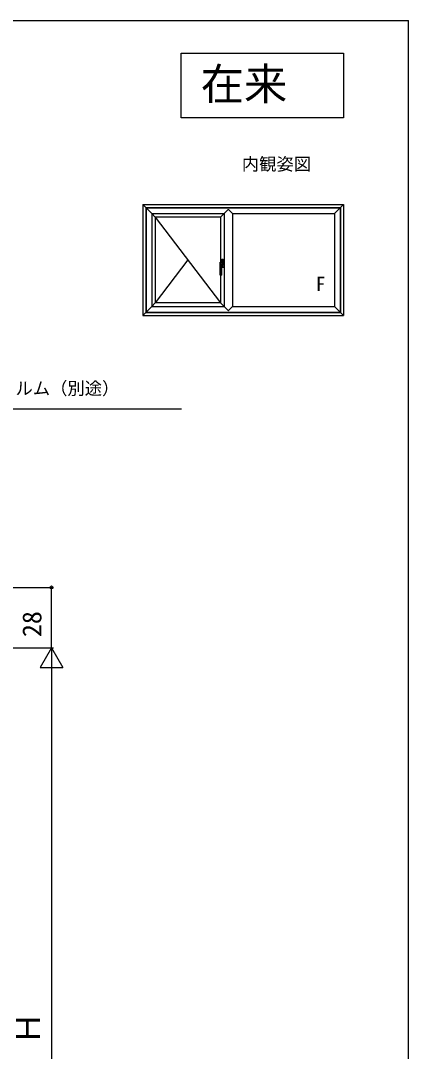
# Model space of a CAD drawing. Units: millimetres, scale not verified. Extents: x -525 to 525, y -783 to 778.
# Drawn here: x 345.7 to 525, y 270.8 to 747.3 of the extents above; entities that cross this region are included whole.
import ezdxf
from ezdxf.enums import TextEntityAlignment as Align

# ---------------------------------------------------------------- set-up
doc = ezdxf.new("R2010")
doc.units = ezdxf.units.MM
doc.header["$LTSCALE"] = 4
doc.linetypes.add('DOUBLE_CHAIN2', pattern=[12.8, 9, -1, 0.6, -0.6, 0.6, -1])
for name, color, linetype in [('0-2_USER1', 3, 'Continuous'), ('0-7_YKK_A1', 4, 'Continuous'), ('0-8_YKK_D', 6, 'Continuous'), ('0-9_YKK_ZWAK', 7, 'Continuous')]:
    doc.layers.add(name, color=color, linetype=linetype)
doc.styles.add('ＭＳ ゴシック', font='')
doc.styles.get('ＭＳ ゴシック').set_extended_font_data('MS Gothic')

msp = doc.modelspace()

# ---------------------------------------------------------------- linework, layer by layer
at = {"layer": '0-2_USER1'}
msp.add_lwpolyline([(420, 732.3), (495, 732.3), (495, 702.3), (420, 702.3)], close=True, dxfattribs=at)
at = {"layer": '0-7_YKK_A1'}
for p, q in [((402.201, 662.3), (444.001, 662.3)), ((402.201, 662.3), (402.201, 611)), ((403.601, 660.9), (403.601, 612.4)), ((403.601, 660.9), (493.601, 660.9)), ((403.801, 660.7), (403.801, 612.6)), ((403.801, 660.7), (493.401, 660.7)), ((406.401, 658.1), (408.001, 656.5)), ((406.401, 658.1), (406.401, 615.2)), ((441.701, 660), (439.801, 658.1)), ((439.801, 658.1), (439.801, 615.2)), ((441.701, 660), (441.801, 660)), ((441.801, 660), (443.701, 658.1)), ((443.701, 658.1), (490.801, 658.1)), ((443.701, 658.1), (443.701, 615.2)), ((490.801, 658.1), (490.801, 615.2)), ((493.401, 660.7), (493.401, 612.6)), ((493.601, 660.9), (493.601, 612.4)), ((495.001, 662.3), (495.001, 611)), ((408.001, 656.5), (408.001, 616.8)), ((408.001, 656.5), (438.201, 616.8)), ((438.201, 656.5), (438.201, 616.8)), ((423.101, 636.65), (408.001, 616.8)), ((439.909, 635.15), (437.894, 635.15)), ((438.011, 629.7), (438.011, 635.56)), ((438.251, 635.672), (438.251, 636.85)), ((439.651, 636.075), (438.275, 636.075)), ((438.301, 636.9), (439.601, 636.9)), ((439.651, 634.225), (438.611, 634.225)), ((438.611, 634.201), (438.611, 629.7)), ((438.653, 635.7), (438.951, 635.7)), ((439.201, 636.4), (438.701, 636.4)), ((439.201, 633.9), (438.701, 633.9)), ((438.846, 636.44), (438.846, 636.36)), ((438.951, 637.154), (438.951, 633.146)), ((438.951, 636.65), (438.951, 633.65)), ((439.056, 636.44), (439.056, 636.36)), ((439.651, 636.85), (439.651, 633.45)), ((438.061, 629.65), (438.561, 629.65)), ((438.611, 633.4), (439.601, 633.4)), ((406.401, 615.2), (408.001, 616.8)), ((438.201, 616.8), (408.001, 616.8)), ((439.801, 615.2), (438.201, 616.8)), ((441.701, 613.3), (439.801, 615.2)), ((441.801, 613.3), (443.701, 615.2)), ((443.701, 615.2), (490.801, 615.2)), ((402.201, 611), (444.001, 611)), ((403.601, 612.4), (493.601, 612.4)), ((403.801, 612.6), (493.401, 612.6)), ((441.701, 613.3), (441.801, 613.3))]:
    msp.add_line(p, q, dxfattribs=at)
at = {"layer": '0-7_YKK_A1', "linetype": 'DOUBLE_CHAIN2'}
for p, q in [((438.528, 635.438), (438.551, 635.458)), ((438.815, 635.564), (438.727, 635.543)), ((438.906, 635.584), (438.815, 635.564)), ((438.611, 629.7), (438.011, 629.7))]:
    msp.add_line(p, q, dxfattribs=at)
at = {"layer": '0-7_YKK_A1'}
for points in [[(402.201, 662.3), (406.401, 658.1), (439.801, 658.1)], [(439.801, 658.1), (438.201, 656.5), (408.001, 656.5)], [(439.501, 662.3), (495.001, 662.3), (490.801, 658.1)], [(438.094, 635.642), (438.065, 635.63), (438.048, 635.62), (438.02, 635.592), (438.011, 635.561)], [(438.011, 635.558), (438.019, 635.525), (438.047, 635.483), (438.094, 635.438)], [(438.094, 635.642), (438.104, 635.646), (438.116, 635.649), (438.133, 635.653), (438.206, 635.665), (438.284, 635.676), (438.37, 635.685), (438.46, 635.691), (438.555, 635.696), (438.653, 635.7)], [(438.094, 635.438), (438.119, 635.421), (438.181, 635.394), (438.216, 635.385), (438.255, 635.379), (438.296, 635.376), (438.332, 635.376), (438.367, 635.379), (438.429, 635.391), (438.454, 635.399), (438.485, 635.412), (438.528, 635.438)], [(438.727, 635.543), (438.693, 635.533), (438.662, 635.522), (438.633, 635.51), (438.607, 635.497), (438.577, 635.479), (438.551, 635.458)], [(439.351, 635.614), (439.281, 635.617), (439.172, 635.615), (439.037, 635.604), (438.905, 635.584)], [(439.398, 634.737), (439.42, 634.872), (439.433, 635.01), (439.438, 635.149), (439.435, 635.287), (439.423, 635.424), (439.399, 635.573)], [(402.201, 611), (406.401, 615.2), (439.801, 615.2)], [(439.501, 611), (495.001, 611), (490.801, 615.2)]]:
    msp.add_lwpolyline(points, dxfattribs=at)
for centre, radius in [((438.951, 635.15), 0.375), ((438.951, 636.4), 0.22), ((438.951, 636.4), 0.2), ((438.951, 633.9), 0.2)]:
    msp.add_circle(centre, radius, dxfattribs=at)
for centre, radius, start, end in [((438.301, 636.85), 0.05, 90, 180), ((439.011, 634.201), 0.4, 92.28699, 180), ((438.951, 636.4), 0.113, 21.03947, 158.96053), ((438.951, 636.4), 0.113, 201.03947, 338.96053), ((438.951, 633.175), 2.525, 79.35071, 90), ((438.951, 637.125), 2.525, 270.80494, 280.64929), ((439.408, 635.607), 0.05, 10.64929, 79.35071), ((439.408, 634.693), 0.05, 280.64929, 349.35071), ((436.976, 635.15), 2.525, 349.35071, 10.64929), ((439.601, 636.85), 0.05, 0, 90), ((438.061, 629.7), 0.05, 180, 270), ((438.561, 629.7), 0.05, 270, 0), ((439.601, 633.45), 0.05, 270, 0)]:
    msp.add_arc(centre, radius, start, end, dxfattribs=at)
at = {"layer": '0-7_YKK_A1', "linetype": 'DOUBLE_CHAIN2'}
for centre, radius, start, end in [((438.959, 635.495), 0.895, 272.28699, 297.47623), ((439.35, 635.564), 0.05, 9.77824, 89.41478), ((439.349, 634.745), 0.05, 297.47623, 350.64954)]:
    msp.add_arc(centre, radius, start, end, dxfattribs=at)
at = {"layer": '0-8_YKK_D'}
for p, q in [((151.5, 485.301), (361, 485.301)), ((360, 457.301), (360, 485.301)), ((215.75, 457.301), (361, 457.301)), ((215.75, 457.301), (361, 457.301)), ((360, 457.301), (354.75, 448.207)), ((360, 457.301), (365.25, 448.207)), ((360, 457.301), (360, 439.114)), ((354.75, 448.207), (365.25, 448.207)), ((360, 446.801), (360, 117.801))]:
    msp.add_line(p, q, dxfattribs=at)
msp.add_lwpolyline([(270.5, 532.266), (271.774, 534.475), (290.984, 567.774), (420.164, 567.774)], dxfattribs=at)
msp.add_circle((360, 485.301), 0.637, dxfattribs=at)
at = {"layer": '0-9_YKK_ZWAK'}
msp.add_line((-525, 747.3), (525, 747.3), dxfattribs=at)
msp.add_lwpolyline([(-525, -782.7), (525, -782.7), (525, 747.3)], dxfattribs=at)

# ---------------------------------------------------------------- texts
at = {"layer": '0-2_USER1', "style": 'ＭＳ ゴシック'}
for s, height, p in [('在来', 14.66, (429, 706.3)), ('内観姿図', 5.865, (448, 676.3))]:
    msp.add_text(s, height=height, dxfattribs=at).set_placement(p, align=Align.BOTTOM_LEFT)
at = {"layer": '0-7_YKK_A1', "style": 'ＭＳ ゴシック'}
msp.add_text('F', height=6.598, dxfattribs=at).set_placement((482.186, 620.286), align=Align.BOTTOM_LEFT)
at = {"layer": '0-8_YKK_D', "style": 'ＭＳ ゴシック'}
msp.add_text('防湿気密フィルム（別途）', height=5.865, dxfattribs=at).set_placement((295.389, 572.608), align=Align.BOTTOM_LEFT)
for s, height, p in [('28', 8.798, (358, 462.335)), ('Ｈ', 11, (358, 273.948))]:
    msp.add_text(s, height=height, rotation=90, dxfattribs=at).set_placement(p, align=Align.BOTTOM_LEFT)

doc.saveas('drawing.dxf')
